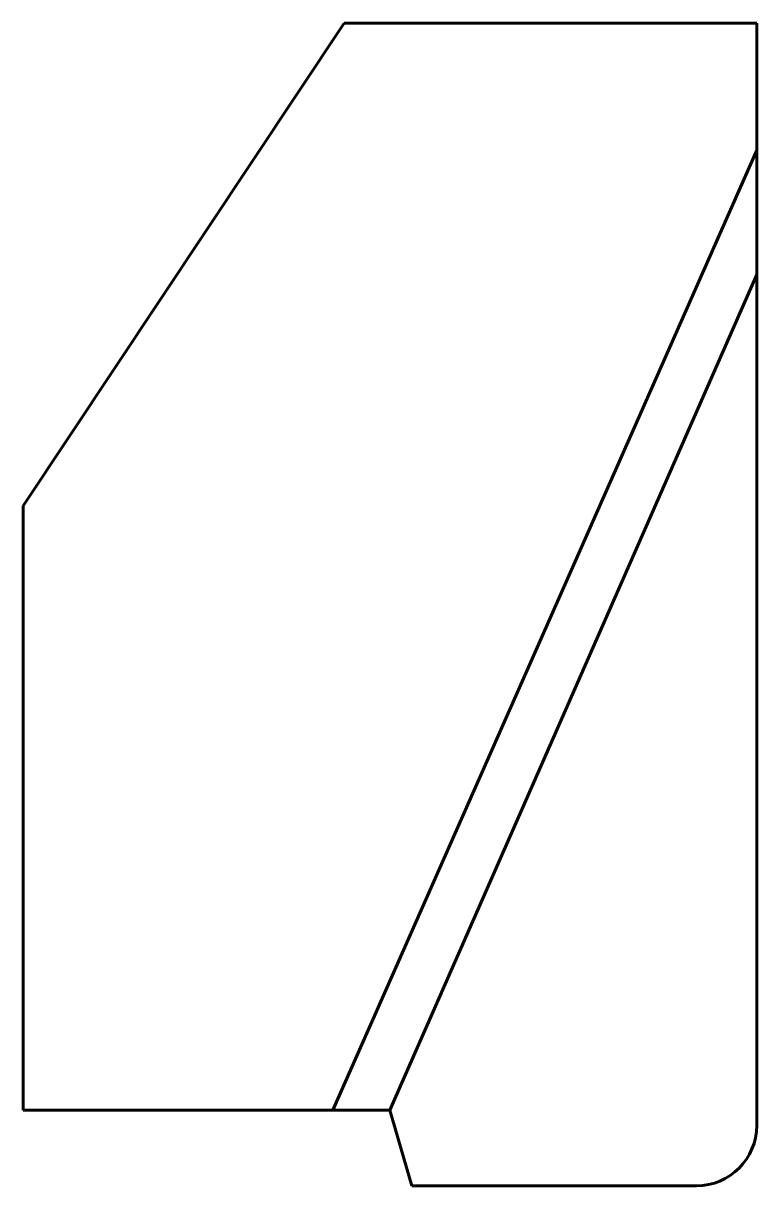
# Model space of a CAD drawing. Header units: millimetres. Extents: x -2.8 to 9.4, y 102.9 to 122.2.
import ezdxf

# ---------------------------------------------------------------- set-up
doc = ezdxf.new("R2010")
doc.units = ezdxf.units.MM
doc.linetypes.add('K5LT_BASIC', pattern=[0])

msp = doc.modelspace()

# ---------------------------------------------------------------- linework, layer by layer
at = {"color": 150, "linetype": 'K5LT_BASIC', "lineweight": 60, "true_color": 0x0080ff}
for p, q in [((-2.773, 114.166), (2.553, 122.183)), ((2.553, 122.183), (9.403, 122.183)), ((9.403, 122.183), (9.403, 103.869)), ((2.364, 104.127), (9.403, 120.072)), ((3.315, 104.127), (9.403, 118.007)), ((-2.773, 114.166), (-2.773, 104.127)), ((-2.773, 104.127), (3.315, 104.127)), ((3.676, 102.869), (3.315, 104.127)), ((8.403, 102.869), (3.676, 102.869))]:
    msp.add_line(p, q, dxfattribs=at)
msp.add_arc((8.403, 103.869), 1, 270, 0, dxfattribs=at)

doc.saveas('drawing.dxf')
